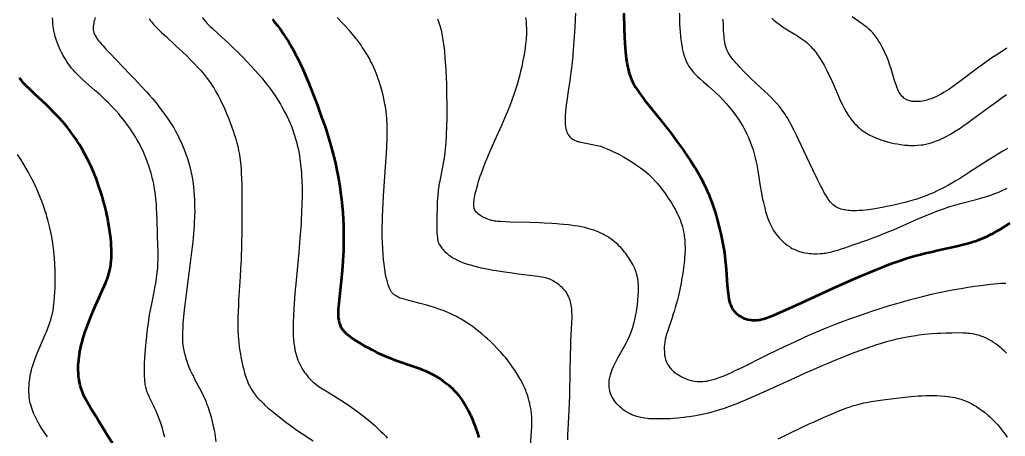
# Model space of a CAD drawing. Header units: metres. Extents: x 545098 to 555652, y 1854398 to 1862642.
# Drawn here: x 547342 to 547881, y 1859234 to 1859462 of the extents above; entities that cross this region are included whole.
import ezdxf

# ---------------------------------------------------------------- set-up
doc = ezdxf.new("R2010")
doc.units = ezdxf.units.M
doc.header["$LTSCALE"] = 6.8
doc.layers.add('1', color=7, linetype='Continuous', lineweight=25)
doc.layers.add('2', color=7, linetype='Continuous', lineweight=53)

msp = doc.modelspace()

# ---------------------------------------------------------------- linework, layer by layer
at = {"layer": '1'}
for points in [[(547645.86, 1859466.44), (547645.69, 1859462.17), (547645.36, 1859455.57), (547645.1, 1859451.19), (547644.71, 1859445.94), (547644.45, 1859442.96), (547644.26, 1859441.05), (547643.86, 1859437.42), (547643.23, 1859432.37), (547642.8, 1859429.23), (547641.95, 1859423.41), (547641.2, 1859418.07), (547640.89, 1859415.6), (547640.52, 1859412.15), (547640.36, 1859410.05)], [(547702.64, 1859469.36), (547702.83, 1859462.14), (547702.9, 1859460.3), (547703.06, 1859457.49), (547703.18, 1859456), (547703.46, 1859453.16), (547703.64, 1859451.66), (547703.98, 1859449.38), (547704.39, 1859447.08), (547704.63, 1859445.95), (547704.98, 1859444.47), (547705.49, 1859442.69), (547706, 1859441.18), (547706.58, 1859439.76), (547707, 1859438.88), (547707.29, 1859438.31), (547707.91, 1859437.22), (547708.4, 1859436.45), (547708.74, 1859435.95), (547709.44, 1859434.99), (547710.57, 1859433.63), (547711.36, 1859432.77), (547711.9, 1859432.21), (547713.03, 1859431.12), (547714.01, 1859430.21), (547716.08, 1859428.4), (547719.06, 1859425.83), (547720.65, 1859424.43), (547722.32, 1859422.9), (547723.19, 1859422.08), (547724.77, 1859420.52), (547726.81, 1859418.4), (547728.67, 1859416.35), (547730.53, 1859414.17), (547731.45, 1859413.03), (547732.66, 1859411.48), (547734.13, 1859409.47), (547735.39, 1859407.61), (547736.82, 1859405.34), (547737.5, 1859404.19), (547738.47, 1859402.42), (547739.39, 1859400.63), (547739.83, 1859399.72), (547740.68, 1859397.88), (547741.08, 1859396.94), (547741.65, 1859395.53), (547742.36, 1859393.62), (547742.7, 1859392.66), (547743.17, 1859391.2), (547743.82, 1859388.99), (547744.4, 1859386.74), (547744.75, 1859385.23), (547745.37, 1859382.19), (547745.65, 1859380.65), (547746.17, 1859377.57), (547747.14, 1859371.38), (547747.66, 1859368.31), (547748.42, 1859364.26), (547748.85, 1859362.28), (547749.55, 1859359.37), (547750.06, 1859357.49), (547750.75, 1859355.23), (547751.35, 1859353.5), (547751.67, 1859352.66), (547752.16, 1859351.45), (547752.69, 1859350.28), (547753.23, 1859349.16), (547753.81, 1859348.1), (547754.41, 1859347.09), (547754.82, 1859346.44), (547755.67, 1859345.22), (547756.77, 1859343.81), (547757.68, 1859342.78), (547758.14, 1859342.29), (547759.06, 1859341.36), (547760, 1859340.51), (547760.62, 1859339.99), (547761.86, 1859339.02)], [(547401.15, 1859404.04), (547399.3, 1859406.52), (547397.76, 1859408.46), (547396.58, 1859409.89), (547395.77, 1859410.84), (547394.14, 1859412.69), (547391.62, 1859415.39), (547389.92, 1859417.12), (547388.77, 1859418.26), (547386.47, 1859420.44), (547385.18, 1859421.63), (547382.6, 1859423.93), (547377.61, 1859428.31), (547375.24, 1859430.47), (547373.74, 1859431.92), (547373.01, 1859432.65), (547371.95, 1859433.76), (547370.93, 1859434.88), (547369.96, 1859436.03), (547369.04, 1859437.2), (547367.61, 1859439.18), (547366.56, 1859440.8), (547365.82, 1859442.02), (547365.36, 1859442.84), (547364.49, 1859444.47), (547364.08, 1859445.29), (547363.32, 1859446.91), (547362.64, 1859448.52), (547362.23, 1859449.57), (547361.51, 1859451.64), (547360.99, 1859453.33), (547360.52, 1859455.16), (547360.22, 1859456.6), (547360.03, 1859457.67), (547359.76, 1859459.82), (547359.69, 1859460.54), (547359.61, 1859462), (547359.57, 1859463.48)], [(547382.93, 1859463.75), (547382.47, 1859462.17), (547382.24, 1859461.26), (547382.12, 1859460.69), (547381.94, 1859459.64), (547381.82, 1859458.65), (547381.79, 1859458.17), (547381.79, 1859457.46), (547381.85, 1859456.76), (547381.9, 1859456.4), (547382.07, 1859455.68), (547382.19, 1859455.31), (547382.4, 1859454.75), (547382.67, 1859454.17), (547382.88, 1859453.77), (547383.36, 1859452.95), (547383.63, 1859452.53), (547384.24, 1859451.66), (547384.93, 1859450.76), (547385.43, 1859450.14), (547386.52, 1859448.86), (547387.19, 1859448.11), (547388.76, 1859446.41), (547390.85, 1859444.23), (547401.95, 1859432.75), (547404.4, 1859430.16), (547408.27, 1859425.97), (547410.91, 1859423.03), (547412.23, 1859421.53), (547414.19, 1859419.24), (547416.75, 1859416.14), (547417.99, 1859414.59), (547419.79, 1859412.26), (547421.49, 1859409.94), (547422.3, 1859408.79), (547423.08, 1859407.65), (547424.54, 1859405.4), (547425.89, 1859403.17), (547426.73, 1859401.72), (547428.27, 1859398.85), (547429.3, 1859396.76), (547429.94, 1859395.38), (547431.1, 1859392.7), (547431.62, 1859391.4), (547432.57, 1859388.85), (547433.39, 1859386.41), (547434.17, 1859383.81), (547434.71, 1859381.83), (547435.29, 1859379.45), (547435.63, 1859377.94), (547435.83, 1859376.96), (547436.18, 1859375.05), (547436.4, 1859373.67), (547436.53, 1859372.77), (547436.75, 1859370.99), (547437, 1859368.39), (547437.12, 1859366.68), (547437.28, 1859363.24), (547437.37, 1859359.67), (547437.38, 1859357.77), (547437.32, 1859354.7), (547437.18, 1859351.28), (547437.07, 1859349.41), (547436.75, 1859345.29), (547436.54, 1859343.01), (547436.15, 1859339.29)], [(547412.52, 1859463.13), (547413.27, 1859461.93), (547413.71, 1859461.33), (547414.44, 1859460.41), (547415, 1859459.77), (547416.28, 1859458.41), (547417.83, 1859456.87), (547419.03, 1859455.73), (547421.89, 1859453.07), (547427.31, 1859448.08), (547430.33, 1859445.25), (547433.42, 1859442.29), (547434.95, 1859440.77), (547436.95, 1859438.74), (547439.34, 1859436.21), (547440.69, 1859434.71), (547441.96, 1859433.23), (547443.15, 1859431.78), (547444.26, 1859430.35), (547444.96, 1859429.41), (547446.28, 1859427.55), (547447.2, 1859426.17), (547447.78, 1859425.25), (547448.87, 1859423.42), (547449.39, 1859422.51), (547450.38, 1859420.68), (547451.32, 1859418.83), (547451.93, 1859417.59), (547453.1, 1859415.07), (547454.25, 1859412.49), (547454.81, 1859411.18), (547455.63, 1859409.19), (547456.82, 1859406.18), (547457.94, 1859403.16), (547458.46, 1859401.65), (547459.44, 1859398.67), (547459.88, 1859397.2), (547460.48, 1859395.02), (547460.96, 1859393.13), (547461.18, 1859392.18), (547461.47, 1859390.76), (547461.87, 1859388.58), (547462.3, 1859385.53), (547462.58, 1859382.79), (547462.76, 1859380.41), (547462.91, 1859377.83), (547463, 1859375.98), (547463.13, 1859371.95), (547463.19, 1859369.46), (547463.26, 1859364.06), (547463.29, 1859358.26), (547463.25, 1859350.22), (547463.2, 1859346.18), (547463.09, 1859340.25), (547463.02, 1859337.39), (547462.89, 1859333.3), (547462.79, 1859330.73), (547462.56, 1859325.95), (547462.32, 1859321.61), (547461.47, 1859308.81), (547461.32, 1859306.36), (547461.13, 1859302.1), (547461.07, 1859300), (547461.03, 1859296.91), (547461.06, 1859293.87), (547461.1, 1859292.36), (547461.24, 1859289.37), (547461.54, 1859285.67), (547461.78, 1859283.48), (547461.97, 1859282.03), (547462.41, 1859279.17), (547462.66, 1859277.76), (547463.19, 1859275.04), (547463.79, 1859272.43), (547464.21, 1859270.77), (547464.5, 1859269.71), (547465.09, 1859267.69), (547465.72, 1859265.81), (547466.04, 1859264.93), (547466.55, 1859263.66), (547467.08, 1859262.46), (547467.37, 1859261.87), (547468.28, 1859260.18), (547468.78, 1859259.36)], [(547441.53, 1859463.77), (547442.58, 1859462.39), (547443.5, 1859461.31), (547444.25, 1859460.51), (547445.9, 1859458.86), (547447.13, 1859457.71), (547452.31, 1859452.98), (547455.94, 1859449.57), (547457.9, 1859447.69), (547460.94, 1859444.7), (547464.05, 1859441.56)], [(547518.38, 1859460.69), (547515.49, 1859463.73)], [(547604.8, 1859280.57), (547603.3, 1859282.19), (547601.35, 1859284.19), (547599.53, 1859285.98), (547597.66, 1859287.73), (547596.7, 1859288.59), (547594.76, 1859290.28), (547593.78, 1859291.1), (547592.29, 1859292.3), (547590.29, 1859293.84), (547589.29, 1859294.58), (547587.78, 1859295.64), (547586.27, 1859296.65), (547584.76, 1859297.6), (547583.26, 1859298.49), (547581.76, 1859299.33), (547580.77, 1859299.86), (547578.81, 1859300.84), (547577.35, 1859301.52), (547576.38, 1859301.95), (547574.47, 1859302.75), (547573.53, 1859303.12), (547571.67, 1859303.81), (547569.85, 1859304.45), (547568.67, 1859304.84), (547566.35, 1859305.57), (547564.46, 1859306.12), (547560.9, 1859307.09), (547554.66, 1859308.68), (547552.04, 1859309.38), (547550.66, 1859309.8), (547550.01, 1859310.02), (547549.1, 1859310.37), (547548.24, 1859310.77), (547547.84, 1859310.99), (547547.32, 1859311.31), (547546.71, 1859311.75), (547546.2, 1859312.21), (547545.76, 1859312.66), (547545.55, 1859312.9), (547545.25, 1859313.29), (547544.82, 1859313.93), (547544.41, 1859314.64), (547544.21, 1859315.03), (547543.67, 1859316.31), (547543.33, 1859317.26), (547543.11, 1859317.93), (547542.71, 1859319.36), (547542.26, 1859321.3), (547541.94, 1859322.95), (547541.51, 1859325.57), (547541.1, 1859328.63), (547540.82, 1859331.16), (547540.58, 1859333.73), (547540.34, 1859337.06), (547540.18, 1859340.23), (547540.1, 1859343.64), (547540.08, 1859345.45), (547540.11, 1859349.33), (547540.16, 1859351.41), (547540.27, 1859354.73), (547540.43, 1859358.29), (547540.88, 1859365.98), (547541.95, 1859381.87), (547542.41, 1859389.12), (547542.61, 1859392.95), (547542.78, 1859397.28), (547542.84, 1859400.81), (547542.83, 1859403.02), (547542.76, 1859405.64), (547542.65, 1859407.67), (547542.58, 1859408.66), (547542.45, 1859410.14), (547542.21, 1859412.34), (547541.83, 1859414.97), (547541.61, 1859416.28), (547541.24, 1859418.26), (547540.81, 1859420.25), (547540.58, 1859421.24), (547540.08, 1859423.23), (547539.38, 1859425.71), (547538.44, 1859428.68), (547537.92, 1859430.16), (547537.09, 1859432.38), (547536.03, 1859434.99), (547535.46, 1859436.29), (547534.55, 1859438.24), (547533.57, 1859440.19), (547533.05, 1859441.16), (547531.95, 1859443.11), (547531.37, 1859444.09), (547530.46, 1859445.56), (547529.17, 1859447.54), (547528.48, 1859448.53), (547527.41, 1859450.02), (547526.28, 1859451.53), (547525.69, 1859452.28), (547523.83, 1859454.56), (547522.53, 1859456.1), (547519.79, 1859459.16), (547518.38, 1859460.69)], [(547570.38, 1859462.95), (547570.88, 1859461.6), (547571.34, 1859460.24), (547571.61, 1859459.32), (547572.11, 1859457.46), (547572.49, 1859455.87), (547572.72, 1859454.78), (547573.14, 1859452.57), (547573.33, 1859451.44), (547573.67, 1859449.11), (547573.97, 1859446.69), (547574.15, 1859445.02), (547574.46, 1859441.51), (547574.61, 1859439.44), (547574.88, 1859435.13), (547575.1, 1859430.69), (547575.22, 1859427.7), (547575.38, 1859421.84), (547575.46, 1859415.59), (547575.44, 1859411.59), (547575.41, 1859408.95), (547575.26, 1859403.7), (547575.12, 1859400.18), (547575.03, 1859398.42), (547574.86, 1859395.8), (547574.67, 1859393.23), (547574.56, 1859391.97), (547574.31, 1859389.51), (547574.17, 1859388.32), (547573.94, 1859386.59), (547573.5, 1859383.87), (547573.12, 1859381.81), (547571.94, 1859376.11), (547571.41, 1859373.39), (547571.18, 1859372.03), (547571.04, 1859371.12), (547570.79, 1859369.28), (547570.68, 1859368.34), (547570.49, 1859366.41), (547570.33, 1859364.39), (547570.24, 1859362.99), (547570.1, 1859360), (547569.96, 1859355.12), (547569.94, 1859352.62), (547569.96, 1859349.02), (547570.03, 1859346.81), (547570.08, 1859345.8), (547570.18, 1859344.41), (547570.35, 1859342.83), (547570.45, 1859342.15), (547570.64, 1859341.24), (547570.9, 1859340.36), (547571.14, 1859339.74), (547571.28, 1859339.44), (547571.58, 1859338.89), (547571.92, 1859338.35), (547572.75, 1859337.28), (547573.41, 1859336.51), (547573.78, 1859336.11), (547574.39, 1859335.49), (547575.42, 1859334.54), (547576.62, 1859333.57), (547577.29, 1859333.09)], [(547664.47, 1859342.97), (547663.4, 1859343.66), (547662.85, 1859343.99), (547661.72, 1859344.63), (547661.14, 1859344.94), (547660.25, 1859345.38), (547659.03, 1859345.95), (547658.4, 1859346.22), (547657.43, 1859346.6), (547655.93, 1859347.15), (547654.55, 1859347.61), (547652.73, 1859348.13), (547651.03, 1859348.56), (547649.25, 1859348.95), (547647.38, 1859349.3), (547645.45, 1859349.61), (547643.45, 1859349.89), (547642.09, 1859350.06), (547639.32, 1859350.35), (547637.21, 1859350.54), (547635.8, 1859350.65), (547632.96, 1859350.84), (547628.77, 1859351.06), (547626.04, 1859351.17), (547620.91, 1859351.34), (547610.16, 1859351.6), (547607.78, 1859351.68), (547604.74, 1859351.85), (547603.44, 1859351.96), (547602.29, 1859352.09), (547601.59, 1859352.19), (547600.35, 1859352.42), (547599.79, 1859352.55), (547598.78, 1859352.84), (547597.89, 1859353.15), (547597.34, 1859353.38), (547596.29, 1859353.87), (547595.26, 1859354.4), (547594.76, 1859354.68), (547594.02, 1859355.13), (547593.31, 1859355.61), (547592.97, 1859355.86), (547592.32, 1859356.39), (547592.02, 1859356.67), (547591.6, 1859357.12), (547591.15, 1859357.68), (547590.95, 1859357.99), (547590.68, 1859358.49), (547590.47, 1859359.07), (547590.38, 1859359.39), (547590.26, 1859360.1), (547590.22, 1859360.49), (547590.19, 1859361.14), (547590.21, 1859362.13), (547590.36, 1859363.57), (547590.6, 1859365.09), (547591.04, 1859367.19), (547591.32, 1859368.36), (547591.82, 1859370.24), (547592.4, 1859372.27), (547592.72, 1859373.33), (547593.81, 1859376.71), (547594.43, 1859378.49), (547595.31, 1859380.94), (547596.53, 1859384.13), (547597.73, 1859387.08), (547599.01, 1859390.1), (547599.91, 1859392.14), (547601.77, 1859396.28), (547605.61, 1859404.75), (547607.49, 1859409.04), (547609.29, 1859413.33), (547610.13, 1859415.48), (547611.33, 1859418.68), (547612.56, 1859422.22), (547613.46, 1859425.01), (547614.09, 1859427.09), (547614.49, 1859428.46), (547615.24, 1859431.16), (547615.59, 1859432.49), (547616.24, 1859435.11), (547616.83, 1859437.67), (547617.19, 1859439.33), (547617.81, 1859442.55), (547618.33, 1859445.62), (547618.55, 1859447.1), (547618.82, 1859449.27), (547619.02, 1859451.39), (547619.1, 1859452.43), (547619.21, 1859454.48), (547619.24, 1859455.49), (547619.25, 1859457), (547619.16, 1859459.99), (547619.05, 1859461.48), (547618.82, 1859463.74)], [(547765.55, 1859402.12), (547763.92, 1859405.24), (547763.09, 1859406.73), (547761.97, 1859408.65), (547761.41, 1859409.57), (547760.54, 1859410.93), (547759.19, 1859412.87), (547757.78, 1859414.7), (547756.15, 1859416.64), (547754.8, 1859418.12), (547753.06, 1859419.91), (547751.63, 1859421.31), (547749.43, 1859423.38), (547744.9, 1859427.56), (547741.82, 1859430.49), (547740.3, 1859431.98), (547738.08, 1859434.21), (547735.99, 1859436.42), (547735, 1859437.5), (547733.75, 1859438.91), (547733.17, 1859439.6), (547732.34, 1859440.6), (547731.22, 1859442.04), (547730.11, 1859443.65), (547729.64, 1859444.45), (547729.02, 1859445.66), (547728.67, 1859446.5), (547728.28, 1859447.62), (547727.99, 1859448.71), (547727.71, 1859450.04), (547727.53, 1859451.22), (547727.44, 1859451.93), (547727.28, 1859453.46), (547727.07, 1859456.41), (547726.95, 1859459.18), (547726.85, 1859462.76)], [(547753.41, 1859463.34), (547754.53, 1859462.32), (547756.18, 1859460.96), (547758.27, 1859459.42), (547759.72, 1859458.44), (547761.21, 1859457.47), (547762.22, 1859456.84), (547767.47, 1859453.67), (547769.08, 1859452.63), (547770.7, 1859451.49), (547771.5, 1859450.88), (547772.57, 1859450), (547773.9, 1859448.79), (547775.08, 1859447.59), (547775.47, 1859447.17), (547776.24, 1859446.27), (547777.01, 1859445.33), (547777.52, 1859444.67), (547778.52, 1859443.3), (547779.75, 1859441.47), (547780.71, 1859439.93), (547782.11, 1859437.5), (547783.03, 1859435.81), (547783.62, 1859434.66), (547784.78, 1859432.3), (547785.73, 1859430.26), (547787.55, 1859426.09), (547789.93, 1859420.56), (547791.14, 1859417.89), (547791.95, 1859416.17), (547793, 1859414.1), (547794.17, 1859412.01), (547794.77, 1859411.02), (547795.7, 1859409.58), (547796.67, 1859408.22), (547797.18, 1859407.56), (547798.22, 1859406.3), (547798.75, 1859405.69), (547799.59, 1859404.82), (547800.75, 1859403.7), (547801.35, 1859403.17), (547802.29, 1859402.4), (547803.26, 1859401.66), (547803.77, 1859401.3), (547805.33, 1859400.29), (547806.43, 1859399.66), (547807.18, 1859399.25), (547808.72, 1859398.48), (547810.73, 1859397.61), (547812.4, 1859396.96), (547813.25, 1859396.66), (547814.98, 1859396.1), (547816.76, 1859395.6), (547818.77, 1859395.09), (547820.4, 1859394.73), (547822.06, 1859394.41)], [(547880.88, 1859446.05), (547878.29, 1859444.41), (547875.74, 1859442.73), (547874.05, 1859441.59), (547870.72, 1859439.25), (547867.95, 1859437.24), (547866.12, 1859435.88), (547857.89, 1859429.67), (547855.65, 1859428.01), (547852.42, 1859425.69), (547850.36, 1859424.28), (547847.89, 1859422.71), (547845.78, 1859421.5), (547844.43, 1859420.8), (547842.99, 1859420.12), (547841.88, 1859419.64), (547840.67, 1859419.17), (547839.88, 1859418.89), (547838.37, 1859418.43), (547837.64, 1859418.24), (547836.24, 1859417.94), (547834.9, 1859417.74), (547834.05, 1859417.65), (547833.5, 1859417.62), (547832.43, 1859417.6), (547831.41, 1859417.63), (547830.92, 1859417.67), (547830.2, 1859417.76), (547829.52, 1859417.89), (547828.53, 1859418.15), (547827.75, 1859418.44), (547826.87, 1859418.87), (547826.45, 1859419.12), (547825.85, 1859419.55), (547825.34, 1859419.98), (547824.73, 1859420.59), (547824.22, 1859421.2), (547823.73, 1859421.88), (547823.27, 1859422.62), (547822.84, 1859423.43), (547822.43, 1859424.3), (547822.17, 1859424.9), (547821.68, 1859426.18), (547821.32, 1859427.17), (547820.66, 1859429.25), (547818.79, 1859435.62), (547817.97, 1859438.09), (547817.29, 1859439.96), (547816.21, 1859442.62), (547815.45, 1859444.31), (547814.93, 1859445.4), (547813.86, 1859447.54), (547812.73, 1859449.62), (547812.13, 1859450.64), (547811.17, 1859452.15), (547810.12, 1859453.61), (547809.56, 1859454.32), (547808.76, 1859455.26), (547808.34, 1859455.72), (547807.68, 1859456.4), (547806.62, 1859457.39), (547805.47, 1859458.36), (547804.66, 1859458.99), (547802.94, 1859460.24), (547797.39, 1859464)], [(547882.19, 1859446.86), (547880.88, 1859446.05)], [(547464.05, 1859441.56), (547465.6, 1859439.95), (547468.65, 1859436.71), (547470.14, 1859435.09), (547472.28, 1859432.68), (547474.08, 1859430.58), (547476.19, 1859428), (547477.97, 1859425.71), (547479.1, 1859424.19), (547479.82, 1859423.19), (547481.22, 1859421.18), (547481.89, 1859420.18), (547483.17, 1859418.17), (547484.39, 1859416.16), (547485.17, 1859414.81), (547486.65, 1859412.08), (547487.58, 1859410.23), (547488.69, 1859407.88), (547489.63, 1859405.74), (547490.51, 1859403.55), (547490.93, 1859402.44), (547491.72, 1859400.19), (547492.09, 1859399.05), (547492.62, 1859397.32), (547493.27, 1859394.96), (547493.57, 1859393.76), (547493.99, 1859391.94), (547494.37, 1859390.09), (547494.54, 1859389.15), (547495, 1859386.28), (547495.42, 1859383.03), (547495.68, 1859380.37), (547495.83, 1859378.35), (547495.92, 1859377), (547496.06, 1859374.27), (547496.17, 1859370.15), (547496.19, 1859367.38), (547496.18, 1859365.53), (547496.12, 1859361.84), (547495.94, 1859356.69), (547495.73, 1859352.61), (547495.61, 1859350.58), (547495.33, 1859346.59), (547495.03, 1859342.66), (547494.38, 1859335.08), (547492.93, 1859319.6), (547492.31, 1859312.71), (547491.86, 1859307.04), (547491.68, 1859304.33), (547491.47, 1859300.37), (547491.34, 1859296.5), (547491.32, 1859294.58), (547491.35, 1859291.16), (547491.41, 1859289.47), (547491.57, 1859286.93), (547491.74, 1859285.26), (547491.84, 1859284.43), (547492.02, 1859283.2), (547492.32, 1859281.56), (547492.79, 1859279.55), (547493.31, 1859277.78), (547493.93, 1859276.05), (547494.4, 1859274.91), (547494.74, 1859274.17), (547495.47, 1859272.71), (547495.86, 1859272), (547496.7, 1859270.6), (547497.61, 1859269.26), (547498.03, 1859268.67), (547498.91, 1859267.54), (547499.6, 1859266.73), (547500.69, 1859265.55), (547501.26, 1859264.98), (547502.13, 1859264.17), (547502.58, 1859263.77), (547503.5, 1859263.01), (547505.1, 1859261.8), (547506.45, 1859260.87), (547508.59, 1859259.49), (547513.37, 1859256.59), (547516.04, 1859254.95), (547517.44, 1859254.07), (547520.06, 1859252.36), (547521.42, 1859251.44), (547523.5, 1859250), (547526.69, 1859247.68), (547529.92, 1859245.22), (547531.52, 1859243.93), (547534.69, 1859241.28), (547536.23, 1859239.91), (547537.74, 1859238.53), (547539.21, 1859237.13), (547540.63, 1859235.71), (547542, 1859234.28), (547542.89, 1859233.31)], [(547822.06, 1859394.41), (547824.15, 1859394.07), (547826.06, 1859393.84), (547827.98, 1859393.68), (547828.95, 1859393.63), (547830.24, 1859393.6), (547831.87, 1859393.62), (547833.34, 1859393.69), (547835.31, 1859393.88), (547836.29, 1859394.02), (547837.78, 1859394.29), (547839.26, 1859394.62), (547840.75, 1859395.03), (547842.23, 1859395.51), (547843.72, 1859396.06), (547845.39, 1859396.76), (547846.72, 1859397.38), (547848.23, 1859398.13), (547849.25, 1859398.67), (547851.3, 1859399.82), (547852.33, 1859400.43), (547854.42, 1859401.73), (547856.55, 1859403.12), (547857.99, 1859404.1), (547860.92, 1859406.16), (547863.46, 1859407.99), (547873.48, 1859415.4), (547875.9, 1859417.17), (547879.54, 1859419.79), (547881.97, 1859421.49)], [(547640.36, 1859410.05), (547640.31, 1859409.06), (547640.28, 1859407.65), (547640.29, 1859406.34), (547640.37, 1859405.01), (547640.49, 1859404.02), (547640.68, 1859402.87), (547641, 1859401.64), (547641.27, 1859400.89), (547641.58, 1859400.21), (547641.8, 1859399.78), (547642.32, 1859398.99), (547642.8, 1859398.4), (547643.41, 1859397.81), (547643.94, 1859397.38), (547644.37, 1859397.09), (547645.31, 1859396.56), (547646.35, 1859396.11), (547647.1, 1859395.85), (547647.63, 1859395.69), (547648.76, 1859395.39), (547649.78, 1859395.17), (547655.23, 1859394.18), (547656.94, 1859393.82), (547658.69, 1859393.38), (547659.58, 1859393.12), (547660.92, 1859392.69), (547661.83, 1859392.36), (547663.65, 1859391.64), (547664.58, 1859391.24), (547666.45, 1859390.37), (547668.36, 1859389.42), (547669.65, 1859388.74), (547672.3, 1859387.28), (547675.01, 1859385.69), (547676.38, 1859384.85), (547678.44, 1859383.53), (547680.49, 1859382.13), (547681.49, 1859381.4), (547683.48, 1859379.89), (547684.44, 1859379.09), (547685.86, 1859377.87), (547687.22, 1859376.59), (547688.11, 1859375.71), (547689.81, 1859373.89), (547690.64, 1859372.95), (547692.25, 1859371.01), (547693.8, 1859368.99), (547694.81, 1859367.61), (547695.47, 1859366.67), (547696.78, 1859364.74), (547698.07, 1859362.77), (547698.7, 1859361.76), (547699.62, 1859360.22), (547700.51, 1859358.65), (547700.94, 1859357.85), (547701.76, 1859356.22), (547702.15, 1859355.4), (547702.71, 1859354.15), (547703.39, 1859352.44), (547703.71, 1859351.58), (547704.15, 1859350.26), (547704.54, 1859348.93), (547704.88, 1859347.57), (547705.17, 1859346.19), (547705.41, 1859344.79), (547705.54, 1859343.84), (547705.75, 1859341.91), (547705.85, 1859340.44), (547705.89, 1859339.44), (547705.93, 1859337.42), (547705.92, 1859336.39), (547705.85, 1859334.3), (547705.72, 1859332.16), (547705.6, 1859330.71), (547705.28, 1859327.74), (547704.94, 1859325.17), (547704.68, 1859323.43), (547704.09, 1859319.93), (547703.77, 1859318.18), (547703.05, 1859314.69), (547702.28, 1859311.28), (547701.74, 1859309.07), (547700.6, 1859304.88), (547699.94, 1859302.69), (547699.5, 1859301.29), (547698.62, 1859298.64), (547697, 1859293.86), (547696.29, 1859291.69), (547695.69, 1859289.63), (547695.43, 1859288.64), (547695.11, 1859287.2), (547694.94, 1859286.27), (547694.84, 1859285.66), (547694.69, 1859284.46), (547694.58, 1859283.03), (547694.55, 1859281.93), (547694.6, 1859280.35), (547694.69, 1859279.34), (547694.78, 1859278.7), (547695.01, 1859277.46)], [(547421.04, 1859233.77), (547420.73, 1859234.96), (547419.89, 1859237.95), (547419.15, 1859240.31), (547418.77, 1859241.47), (547417.97, 1859243.73), (547417.42, 1859245.2), (547416.68, 1859247.08), (547416.3, 1859247.98), (547415.45, 1859249.91), (547415.02, 1859250.82), (547413.09, 1859254.69), (547412.58, 1859255.75), (547411.87, 1859257.34), (547411.45, 1859258.43), (547411.26, 1859258.98), (547410.99, 1859259.84), (547410.63, 1859261.19), (547410.35, 1859262.62), (547410.2, 1859263.62), (547410.12, 1859264.32), (547409.99, 1859265.76), (547409.92, 1859266.89), (547409.89, 1859267.67), (547409.86, 1859269.29), (547409.88, 1859271.86), (547409.93, 1859273.68), (547410.12, 1859277.56), (547410.41, 1859281.77), (547410.59, 1859283.98), (547410.91, 1859287.4), (547411.51, 1859292.69), (547412, 1859296.27), (547412.27, 1859298.07), (547412.71, 1859300.76), (547413.2, 1859303.44), (547414.24, 1859308.73), (547415.18, 1859313.35), (547415.62, 1859315.63), (547416.21, 1859319), (547416.55, 1859321.22), (547416.7, 1859322.32), (547416.89, 1859323.96), (547417.11, 1859326.38), (547417.26, 1859329.03), (547417.32, 1859331.11), (547417.34, 1859332.65), (547417.31, 1859335.68), (547417.23, 1859338.62), (547417.02, 1859344.24), (547416.79, 1859353.32), (547416.71, 1859355.84), (547416.53, 1859359.65), (547416.4, 1859361.59), (547416.19, 1859363.94), (547415.85, 1859366.94), (547415.44, 1859369.71), (547414.93, 1859372.55), (547414.63, 1859373.99), (547414.18, 1859375.94), (547413.93, 1859376.93), (547413.53, 1859378.42), (547412.85, 1859380.68), (547412.26, 1859382.5), (547411.94, 1859383.42), (547411.43, 1859384.8), (547410.62, 1859386.89), (547409.73, 1859388.98), (547409.26, 1859390.04), (547407.74, 1859393.2), (547406.92, 1859394.77), (547405.76, 1859396.87), (547405.15, 1859397.91), (547404.21, 1859399.46), (547403.23, 1859401), (547402.21, 1859402.53), (547401.15, 1859404.04)], [(547882.62, 1859391.97), (547879.97, 1859390.41), (547877.32, 1859388.81), (547875.55, 1859387.72), (547872.04, 1859385.51), (547861.7, 1859378.88), (547856.73, 1859375.74), (547853.86, 1859373.99), (547852.44, 1859373.15), (547850.3, 1859371.92), (547847.05, 1859370.16), (547844.82, 1859369.05), (547843.68, 1859368.5), (547841.93, 1859367.71), (547839.52, 1859366.69), (547838.28, 1859366.19), (547836.35, 1859365.47), (547834.35, 1859364.76), (547832.26, 1859364.08), (547830.09, 1859363.42), (547826.34, 1859362.38), (547823.26, 1859361.6), (547820.94, 1859361.05), (547819.39, 1859360.71), (547816.32, 1859360.07), (547814.8, 1859359.77), (547811.84, 1859359.24), (547809.93, 1859358.93), (547806.34, 1859358.41), (547803.01, 1859358.05), (547801.38, 1859357.93), (547799.88, 1859357.86), (547798.94, 1859357.84), (547797.22, 1859357.85), (547796.05, 1859357.91), (547795.33, 1859357.97), (547793.99, 1859358.14), (547793.38, 1859358.24), (547792.25, 1859358.49), (547791.24, 1859358.78), (547790.62, 1859359), (547789.5, 1859359.48), (547788.81, 1859359.83), (547788.48, 1859360.01), (547788, 1859360.31), (547787.3, 1859360.81), (547786.63, 1859361.4), (547786.29, 1859361.73), (547785.62, 1859362.48), (547784.75, 1859363.62), (547783.92, 1859364.86), (547783.33, 1859365.82), (547782.04, 1859368.08), (547780.96, 1859370.11), (547780.19, 1859371.6), (547778.55, 1859374.86), (547775.92, 1859380.28), (547774.1, 1859384.09), (547768.26, 1859396.54), (547767.17, 1859398.83), (547765.55, 1859402.12)], [(547350.77, 1859243.58), (547349.87, 1859245.38), (547349.15, 1859246.96), (547348.54, 1859248.5), (547347.97, 1859250.16), (547347.6, 1859251.46), (547347.36, 1859252.42), (547346.99, 1859254.31), (547346.75, 1859256.17), (547346.66, 1859257.41), (547346.62, 1859258.23), (547346.59, 1859259.88), (547346.68, 1859262.39), (547346.79, 1859263.66), (547347.01, 1859265.58), (547347.33, 1859267.54), (547347.52, 1859268.53), (547347.98, 1859270.53), (547348.25, 1859271.54), (547348.7, 1859273.08), (547349.2, 1859274.65), (547349.57, 1859275.7), (547350.35, 1859277.82), (547351.64, 1859281.02), (547352.54, 1859283.15), (547355.57, 1859290.08), (547356.14, 1859291.43), (547356.97, 1859293.46), (547357.73, 1859295.52), (547358.09, 1859296.56), (547358.53, 1859297.97), (547359.04, 1859299.78), (547359.44, 1859301.46), (547359.79, 1859303.2), (547360.11, 1859305.2), (547360.32, 1859306.85), (547360.46, 1859308.11), (547360.67, 1859310.73), (547360.82, 1859313.44), (547360.89, 1859315.31), (547360.95, 1859319.18), (547360.94, 1859323.23), (547360.89, 1859325.32), (547360.77, 1859328.53), (547360.56, 1859331.82), (547360.42, 1859333.5), (547360.2, 1859335.76), (547359.85, 1859338.64), (547359.46, 1859341.26), (547358.91, 1859344.42), (547358.59, 1859346.02), (547358.07, 1859348.42), (547357.17, 1859352.06), (547356.5, 1859354.49), (547356.14, 1859355.71), (547355.57, 1859357.54), (547354.77, 1859359.97), (547353.68, 1859363), (547352.62, 1859365.72), (547351.49, 1859368.4), (547350.15, 1859371.36), (547349.02, 1859373.7), (547347.55, 1859376.59), (547346.32, 1859378.86), (547344.42, 1859382.21), (547343.11, 1859384.39), (547342.22, 1859385.83), (547340.41, 1859388.64)], [(547761.86, 1859339.02), (547763.08, 1859338.15), (547763.69, 1859337.76), (547764.6, 1859337.22), (547765.52, 1859336.73), (547765.98, 1859336.51), (547767.15, 1859336), (547768.12, 1859335.65), (547769.24, 1859335.31), (547770.01, 1859335.11), (547770.54, 1859334.99), (547771.63, 1859334.78), (547773.15, 1859334.56), (547773.94, 1859334.47), (547775.15, 1859334.37), (547776.4, 1859334.31), (547777.03, 1859334.3), (547778.31, 1859334.3), (547779.93, 1859334.37), (547781.24, 1859334.47), (547781.9, 1859334.54), (547782.88, 1859334.67), (547784.35, 1859334.91), (547785.8, 1859335.21), (547786.76, 1859335.44), (547788.69, 1859335.96), (547789.64, 1859336.25), (547791.57, 1859336.88), (547793.51, 1859337.56), (547797.51, 1859339), (547806.53, 1859342.14), (547808.7, 1859342.92), (547811.92, 1859344.12), (547813.52, 1859344.74), (547816.72, 1859346.05), (547820.03, 1859347.46), (547827.39, 1859350.7), (547833.1, 1859353.19), (547836.12, 1859354.48), (547839.19, 1859355.76), (547840.73, 1859356.38), (547843.77, 1859357.57), (547845.27, 1859358.13), (547847.46, 1859358.92), (547849.58, 1859359.63), (547850.96, 1859360.07), (547853.65, 1859360.88), (547857.58, 1859361.96), (547865.43, 1859364.02), (547867.85, 1859364.69), (547870.95, 1859365.61), (547873.78, 1859366.55), (547875.69, 1859367.25), (547876.64, 1859367.62), (547878.07, 1859368.21), (547879.97, 1859369.06), (547880.92, 1859369.51), (547882.34, 1859370.23)], [(547710.51, 1859245.23), (547708.16, 1859244.87), (547706.42, 1859244.64), (547705.27, 1859244.51), (547701.87, 1859244.18), (547699.66, 1859244.01), (547697.52, 1859243.89), (547696.12, 1859243.83), (547693.43, 1859243.75), (547690.88, 1859243.73), (547689.65, 1859243.74), (547687.87, 1859243.8), (547686.16, 1859243.9), (547685.33, 1859243.98), (547683.71, 1859244.17), (547682.92, 1859244.29), (547681.76, 1859244.51), (547680.26, 1859244.87), (547679.52, 1859245.07), (547678.44, 1859245.43), (547677.37, 1859245.83), (547676.85, 1859246.05), (547675.81, 1859246.54), (547675.13, 1859246.89), (547673.81, 1859247.66), (547673.16, 1859248.08), (547671.92, 1859248.97), (547671.13, 1859249.61), (547670.12, 1859250.49), (547669.64, 1859250.96), (547668.62, 1859252.03), (547667.69, 1859253.15), (547667.26, 1859253.73), (547666.67, 1859254.61), (547666.15, 1859255.5), (547665.91, 1859255.95), (547665.69, 1859256.41), (547665.29, 1859257.33), (547664.97, 1859258.26), (547664.79, 1859258.88), (547664.69, 1859259.3), (547664.52, 1859260.15), (547664.39, 1859261.11), (547664.33, 1859261.75), (547664.31, 1859262.19), (547664.31, 1859263.06), (547664.37, 1859264.16), (547664.47, 1859265.06), (547664.7, 1859266.41), (547665.08, 1859267.94), (547665.46, 1859269.18), (547666.05, 1859270.77), (547666.82, 1859272.56), (547667.51, 1859274), (547668.05, 1859275.08), (547669.2, 1859277.24), (547672.72, 1859283.55), (547673.66, 1859285.32), (547674.74, 1859287.51), (547675.62, 1859289.46), (547676.42, 1859291.44), (547676.79, 1859292.45), (547677.47, 1859294.51), (547677.78, 1859295.58), (547678.22, 1859297.24), (547678.62, 1859298.97), (547678.87, 1859300.15), (547679.3, 1859302.58), (547679.5, 1859303.8), (547679.83, 1859306.27), (547680.1, 1859308.71), (547680.31, 1859311.33), (547680.42, 1859313.33), (547680.47, 1859315.21), (547680.47, 1859316.12), (547680.43, 1859317.44), (547680.34, 1859318.73), (547680.27, 1859319.36), (547680.09, 1859320.62), (547679.97, 1859321.25), (547679.76, 1859322.19), (547679.41, 1859323.45), (547679.21, 1859324.09), (547678.85, 1859325.07), (547678.23, 1859326.57), (547677.32, 1859328.42), (547676.8, 1859329.37), (547675.95, 1859330.81), (547675, 1859332.27), (547674.5, 1859333), (547673.43, 1859334.45), (547672.86, 1859335.17), (547671.97, 1859336.24), (547670.73, 1859337.62), (547670.07, 1859338.3), (547669.07, 1859339.29), (547668.02, 1859340.24), (547667.48, 1859340.7), (547666.18, 1859341.75), (547665.5, 1859342.25), (547664.47, 1859342.97)], [(547436.15, 1859339.29), (547435.85, 1859336.6), (547435.13, 1859330.81), (547432.7, 1859312.16), (547431.98, 1859306.28), (547431.66, 1859303.53), (547431.26, 1859299.73), (547430.96, 1859296.38), (547430.82, 1859294.38), (547430.67, 1859290.88), (547430.67, 1859288.4), (547430.73, 1859286.65), (547430.79, 1859285.84), (547430.93, 1859284.34), (547431.12, 1859282.96), (547431.27, 1859282.09), (547431.62, 1859280.42), (547432.08, 1859278.59), (547432.33, 1859277.67), (547432.75, 1859276.31), (547433.05, 1859275.41), (547433.7, 1859273.58), (547434.44, 1859271.74), (547434.98, 1859270.49), (547436.19, 1859267.93), (547436.68, 1859266.94), (547437.73, 1859264.91), (547439.95, 1859260.7), (547441.07, 1859258.52), (547442.16, 1859256.29), (547442.68, 1859255.17), (547443.43, 1859253.46), (547444.12, 1859251.74), (547444.56, 1859250.58), (547445.36, 1859248.25), (547445.73, 1859247.08), (547446.4, 1859244.74), (547447, 1859242.41), (547447.57, 1859239.83), (547447.97, 1859237.79), (547448.36, 1859235.52), (547449.05, 1859231.19)], [(547577.29, 1859333.09), (547578.26, 1859332.44), (547578.77, 1859332.12), (547579.59, 1859331.65), (547580.92, 1859330.95), (547582.38, 1859330.27), (547584.15, 1859329.55), (547585.67, 1859329), (547586.88, 1859328.59), (547587.71, 1859328.33), (547589.45, 1859327.82), (547592.22, 1859327.08), (547594.18, 1859326.62), (547595.54, 1859326.32), (547598.36, 1859325.75), (547600.85, 1859325.3), (547602.55, 1859325.01), (547606.01, 1859324.46), (547611.18, 1859323.73), (547614.51, 1859323.29), (547623.86, 1859322.17), (547625.34, 1859321.97), (547627.35, 1859321.65), (547628.59, 1859321.41), (547630.03, 1859321.05), (547631.13, 1859320.7), (547631.66, 1859320.5), (547632.45, 1859320.17), (547633.61, 1859319.6), (547634.53, 1859319.07), (547634.98, 1859318.77), (547635.66, 1859318.31), (547636.66, 1859317.54), (547637.63, 1859316.7), (547638.1, 1859316.25), (547639, 1859315.31), (547639.43, 1859314.82), (547640.05, 1859314.05), (547640.81, 1859312.97), (547641.16, 1859312.41), (547641.65, 1859311.56), (547642.09, 1859310.67), (547642.29, 1859310.22), (547642.47, 1859309.77), (547642.8, 1859308.84), (547643.07, 1859307.89), (547643.23, 1859307.25), (547643.48, 1859305.94), (547643.63, 1859304.94), (547643.7, 1859304.26), (547643.81, 1859302.89), (547643.84, 1859302.2), (547643.87, 1859300.79), (547643.86, 1859299.37), (547643.78, 1859296.48), (547643.26, 1859286.32), (547643.13, 1859283.43), (547642.96, 1859278.52), (547642.78, 1859269.8), (547642.58, 1859257.41), (547642.44, 1859251.74), (547642.36, 1859249.18), (547642.18, 1859244.66), (547641.64, 1859234.62), (547641.55, 1859232.33)], [(547695.01, 1859277.46), (547695.32, 1859276.28), (547695.5, 1859275.72), (547695.81, 1859274.9), (547696.18, 1859274.12), (547696.38, 1859273.74), (547696.82, 1859272.99), (547697.46, 1859272.09), (547698.35, 1859271.05), (547698.85, 1859270.55), (547699.68, 1859269.8), (547700.39, 1859269.22), (547701.35, 1859268.51), (547702.29, 1859267.9), (547703.27, 1859267.31), (547703.78, 1859267.02), (547704.84, 1859266.49), (547706.21, 1859265.88), (547707.34, 1859265.44), (547708.79, 1859264.98), (547710.12, 1859264.65), (547711.19, 1859264.44), (547712.54, 1859264.27), (547713.79, 1859264.2), (547715.08, 1859264.22), (547715.75, 1859264.26), (547717.13, 1859264.41), (547717.85, 1859264.52), (547718.96, 1859264.73), (547720.52, 1859265.1), (547721.34, 1859265.33), (547722.61, 1859265.72), (547724.64, 1859266.42), (547726.82, 1859267.27), (547729.43, 1859268.38), (547731.66, 1859269.39), (547733.42, 1859270.21), (547737.16, 1859272), (547750.22, 1859278.46), (547756.93, 1859281.74), (547760.48, 1859283.44), (547766.01, 1859286.04), (547771.75, 1859288.66), (547774.7, 1859289.96), (547780.71, 1859292.55), (547783.77, 1859293.82), (547788.41, 1859295.69), (547793.1, 1859297.49), (547796.25, 1859298.66), (547802.54, 1859300.89), (547805.67, 1859301.96), (547807.75, 1859302.65), (547813.9, 1859304.64), (547817.92, 1859305.87), (547821.85, 1859307.04), (547824.42, 1859307.78), (547829.38, 1859309.16), (547835.94, 1859310.87), (547840.89, 1859312.05), (547843.27, 1859312.59), (547847.88, 1859313.58), (547852.32, 1859314.45), (547857.11, 1859315.3), (547860.87, 1859315.9), (547864.58, 1859316.46), (547869.15, 1859317.07), (547873.2, 1859317.53), (547877.17, 1859317.91), (547879.13, 1859318.06), (547881.69, 1859318.23)], [(547882.07, 1859279.78), (547880.85, 1859280.95), (547879.66, 1859282.04), (547878.87, 1859282.72), (547877.32, 1859283.98), (547876.17, 1859284.85), (547874.91, 1859285.72), (547873.91, 1859286.36), (547873.16, 1859286.81), (547871.67, 1859287.62), (547871.17, 1859287.87), (547870.18, 1859288.33), (547869.19, 1859288.74), (547868.52, 1859288.99), (547867.2, 1859289.43), (547866.63, 1859289.6), (547865.5, 1859289.9), (547864.35, 1859290.15), (547863.58, 1859290.3), (547861.99, 1859290.53), (547860.76, 1859290.66), (547859.92, 1859290.73), (547858.18, 1859290.83), (547855.4, 1859290.88), (547852.01, 1859290.83), (547849.04, 1859290.74), (547845.79, 1859290.6), (547844.07, 1859290.51), (547841.36, 1859290.33), (547837.01, 1859289.94), (547833.93, 1859289.57), (547832.33, 1859289.35), (547829.86, 1859288.97), (547827.6, 1859288.58), (547824.68, 1859288.01), (547821.96, 1859287.41), (547819.17, 1859286.73), (547817.74, 1859286.36), (547816.29, 1859285.96), (547813.34, 1859285.09), (547810.32, 1859284.15), (547808.28, 1859283.48), (547804.13, 1859282.05), (547798.88, 1859280.12), (547794.65, 1859278.48), (547792.54, 1859277.64), (547788.33, 1859275.93), (547784.16, 1859274.18), (547781.42, 1859273.01), (547776.06, 1859270.68), (547771.7, 1859268.75), (547763.43, 1859265.03), (547748.56, 1859258.26), (547744.07, 1859256.25), (547738.17, 1859253.72), (547736.36, 1859252.97), (547733.71, 1859251.9), (547731.12, 1859250.91), (547727.34, 1859249.54), (547726.11, 1859249.12), (547724.27, 1859248.53), (547721.84, 1859247.79), (547720.64, 1859247.45), (547718.84, 1859246.97), (547716.16, 1859246.32), (547713.48, 1859245.76), (547711.7, 1859245.43), (547710.51, 1859245.23)], [(547621.12, 1859225.91), (547621.93, 1859237.02), (547622.04, 1859239.02), (547622.11, 1859240.99), (547622.12, 1859241.98), (547622.07, 1859243.99), (547622.01, 1859245), (547621.88, 1859246.56), (547621.64, 1859248.47), (547621.48, 1859249.46), (547621.2, 1859250.96), (547620.86, 1859252.49), (547620.66, 1859253.27), (547620.22, 1859254.86), (547619.98, 1859255.66), (547619.58, 1859256.87), (547618.98, 1859258.52), (547618.66, 1859259.35), (547618.13, 1859260.61), (547617.26, 1859262.53), (547616.5, 1859264.06), (547616.1, 1859264.83), (547615.46, 1859265.99), (547614.44, 1859267.75), (547613.34, 1859269.52), (547612.76, 1859270.41), (547611.53, 1859272.2), (547610.89, 1859273.1), (547609.88, 1859274.45), (547608.47, 1859276.26), (547607.74, 1859277.16), (547606.59, 1859278.53), (547604.8, 1859280.57)], [(547468.78, 1859259.36), (547469.6, 1859258.16), (547470.6, 1859256.84), (547471.49, 1859255.78), (547472.58, 1859254.58), (547473.35, 1859253.78), (547475.01, 1859252.16), (547475.89, 1859251.35), (547477.71, 1859249.74), (547479.6, 1859248.14), (547480.89, 1859247.09), (547483.47, 1859245.03), (547487.29, 1859242.07), (547489.19, 1859240.66), (547492.03, 1859238.59), (547494.89, 1859236.6), (547496.34, 1859235.62), (547502.24, 1859231.71)], [(547757.03, 1859232.77), (547763.39, 1859235.94), (547769.8, 1859239.04), (547773.99, 1859241.01), (547776.69, 1859242.26), (547781.81, 1859244.59), (547786.44, 1859246.61), (547788.59, 1859247.51), (547791.64, 1859248.74), (547794.52, 1859249.81), (547795.91, 1859250.3), (547797.73, 1859250.89), (547799.96, 1859251.56), (547801.95, 1859252.08), (547803.93, 1859252.55), (547805.25, 1859252.83), (547807.88, 1859253.32), (547809.18, 1859253.54), (547811.77, 1859253.93), (547814.32, 1859254.27), (547826.32, 1859255.69), (547829.87, 1859256.05), (547833.57, 1859256.34), (547835.52, 1859256.45), (547837.92, 1859256.55), (547839.15, 1859256.58), (547841.02, 1859256.6), (547843.88, 1859256.56), (547845.79, 1859256.48), (547848.18, 1859256.29), (547850.06, 1859256.08), (547850.99, 1859255.96), (547852.37, 1859255.73), (547853.72, 1859255.46), (547855.04, 1859255.15), (547856.32, 1859254.8), (547857.57, 1859254.4), (547858.39, 1859254.11), (547859.99, 1859253.48), (547861.16, 1859252.96), (547861.93, 1859252.59), (547863.44, 1859251.8), (547864.18, 1859251.38), (547865.64, 1859250.49), (547867.07, 1859249.53), (547868.64, 1859248.39), (547869.88, 1859247.42), (547871.72, 1859245.89), (547872.63, 1859245.08), (547873.98, 1859243.83), (547875.94, 1859241.87), (547877.2, 1859240.51), (547877.82, 1859239.81), (547878.72, 1859238.75), (547879.87, 1859237.31), (547880.43, 1859236.58), (547881.23, 1859235.47), (547882.37, 1859233.78)], [(547356.78, 1859233.87), (547355.05, 1859236.42), (547353.57, 1859238.72), (547352.21, 1859240.98), (547351.57, 1859242.1), (547350.77, 1859243.58)]]:
    msp.add_lwpolyline(points, dxfattribs=at)
at = {"layer": '2'}
for points in [[(547672.34, 1859466.22), (547672.66, 1859457.29), (547672.83, 1859453.12), (547673.04, 1859449.21), (547673.16, 1859447.37), (547673.36, 1859444.78), (547673.73, 1859441.29), (547674.03, 1859439.2), (547674.24, 1859437.91), (547674.4, 1859437.09), (547674.73, 1859435.55), (547675.13, 1859433.94), (547675.42, 1859432.94), (547675.62, 1859432.31), (547676.04, 1859431.09), (547676.38, 1859430.23), (547676.61, 1859429.68), (547677.35, 1859428.1), (547677.88, 1859427.11), (547678.82, 1859425.5), (547679.64, 1859424.24), (547680.73, 1859422.64), (547681.5, 1859421.56), (547683.14, 1859419.37), (547684, 1859418.25), (547685.8, 1859415.97), (547691.7, 1859408.64), (547694.5, 1859405.1), (547695.93, 1859403.26), (547698.08, 1859400.45), (547701.32, 1859396.13), (547704.52, 1859391.72), (547706.08, 1859389.5), (547707.9, 1859386.87), (547708.79, 1859385.54), (547710.1, 1859383.54), (547711.39, 1859381.5), (547712.02, 1859380.47), (547713.86, 1859377.29), (547714.75, 1859375.64), (547715.92, 1859373.39), (547716.49, 1859372.23), (547717.32, 1859370.45), (547718.14, 1859368.62), (547718.54, 1859367.68), (547719.71, 1859364.78), (547720.94, 1859361.43)], [(547479.95, 1859462.83), (547480.81, 1859461.77), (547482.37, 1859459.78), (547483.15, 1859458.74), (547484.33, 1859457.12), (547486.1, 1859454.58), (547487.86, 1859451.89), (547488.73, 1859450.5), (547490.44, 1859447.63), (547491.27, 1859446.15), (547492.5, 1859443.88), (547493.69, 1859441.56), (547494.47, 1859439.97), (547495.98, 1859436.73), (547496.72, 1859435.06), (547498.19, 1859431.65), (547499.64, 1859428.11), (547500.61, 1859425.69), (547502.58, 1859420.67), (547504.59, 1859415.41), (547505.6, 1859412.7), (547507.11, 1859408.55), (547508.59, 1859404.28), (547509.32, 1859402.12), (547510.72, 1859397.72), (547511.39, 1859395.49), (547512.36, 1859392.11), (547513.08, 1859389.41), (547513.94, 1859386.01), (547514.65, 1859382.92), (547515.32, 1859379.82), (547515.63, 1859378.26), (547516.49, 1859373.56), (547516.87, 1859371.19)], [(547376.08, 1859257.99), (547375.68, 1859258.99), (547375.2, 1859260.35), (547374.98, 1859261.04), (547374.68, 1859262.11), (547374.41, 1859263.22), (547374.05, 1859265.19), (547373.94, 1859265.91), (547373.81, 1859267.03), (547373.67, 1859268.77), (547373.61, 1859270.58), (547373.61, 1859271.52), (547373.66, 1859273.45), (547373.72, 1859274.44), (547373.85, 1859275.95), (547374.09, 1859278.04), (547374.25, 1859279.1), (547374.53, 1859280.73), (547374.87, 1859282.4), (547375.26, 1859284.1), (547375.7, 1859285.83), (547376.19, 1859287.58), (547376.54, 1859288.75), (547377.29, 1859291.11), (547377.89, 1859292.88), (547379.16, 1859296.38), (547380.48, 1859299.77), (547381.95, 1859303.33), (547383.09, 1859305.97), (547384.87, 1859309.93), (547386.95, 1859314.44), (547387.86, 1859316.48), (547388.68, 1859318.43), (547389.06, 1859319.4), (547389.59, 1859320.84), (547390.16, 1859322.57), (547390.41, 1859323.45), (547390.76, 1859324.8), (547391.07, 1859326.19), (547391.2, 1859326.91), (547391.43, 1859328.39), (547391.53, 1859329.16), (547391.65, 1859330.35), (547391.77, 1859332.01), (547391.81, 1859332.87), (547391.84, 1859334.21), (547391.82, 1859336.35), (547391.7, 1859339.07), (547391.59, 1859340.5), (547391.39, 1859342.74), (547391.12, 1859345.06), (547390.61, 1859348.69), (547390.07, 1859351.82), (547389.57, 1859354.38), (547389.3, 1859355.67), (547388.86, 1859357.63), (547388.13, 1859360.6), (547387.67, 1859362.36), (547387.34, 1859363.54), (547386.65, 1859365.89), (547385.83, 1859368.54), (547384.95, 1859371.18), (547383.52, 1859375.09), (547383.03, 1859376.37), (547382.26, 1859378.29), (547381.19, 1859380.8), (547380.64, 1859382.04), (547379.79, 1859383.86), (547378.48, 1859386.54), (547377.12, 1859389.13), (547375.56, 1859391.9), (547374.27, 1859394.04), (547373.28, 1859395.6), (547372.61, 1859396.62), (547371.24, 1859398.62), (547370.55, 1859399.6), (547369.14, 1859401.51), (547367.7, 1859403.36), (547366.07, 1859405.36), (547364.74, 1859406.91), (547363.03, 1859408.83), (547361.88, 1859410.07), (547359.58, 1859412.45), (547358.44, 1859413.6), (547356.19, 1859415.79), (547354.03, 1859417.85), (547350.11, 1859421.5), (547346.89, 1859424.54), (547345.52, 1859425.89), (547343.71, 1859427.77), (547342.64, 1859428.97), (547341.42, 1859430.46)], [(547516.87, 1859371.19), (547517.33, 1859368.04), (547517.83, 1859364.08), (547518.19, 1859360.52), (547518.48, 1859356.95), (547518.72, 1859353.01), (547518.84, 1859349.88), (547518.91, 1859347.55), (547518.95, 1859342.96), (547518.94, 1859341.45), (547518.89, 1859338.48), (547518.81, 1859335.57), (547518.73, 1859333.67), (547518.52, 1859329.98), (547518.16, 1859325.05), (547517.81, 1859321.34), (547517.44, 1859317.85), (547516.28, 1859307.35), (547516.09, 1859305.13), (547516.02, 1859304.08), (547515.96, 1859302.59), (547515.95, 1859301.19), (547515.97, 1859300.51), (547516.05, 1859299.23), (547516.12, 1859298.61), (547516.26, 1859297.72), (547516.52, 1859296.58), (547516.68, 1859296.04), (547516.97, 1859295.25), (547517.32, 1859294.48), (547517.51, 1859294.11), (547517.72, 1859293.75), (547518.18, 1859293.03), (547518.7, 1859292.34), (547519.08, 1859291.89), (547519.91, 1859291.01), (547520.59, 1859290.36), (547521.08, 1859289.94), (547522.11, 1859289.1), (547522.65, 1859288.69), (547523.8, 1859287.87), (547525.88, 1859286.5), (547527.69, 1859285.4), (547530.6, 1859283.7), (547532.14, 1859282.84), (547534.58, 1859281.54), (547537.15, 1859280.25), (547538.49, 1859279.62), (547541.27, 1859278.38), (547542.71, 1859277.77), (547544.94, 1859276.89), (547548.82, 1859275.49), (547556.35, 1859272.93), (547558.51, 1859272.16), (547560.66, 1859271.35), (547561.73, 1859270.93), (547563.83, 1859270.05), (547564.87, 1859269.59), (547566.39, 1859268.87), (547568.16, 1859267.95), (547570.3, 1859266.73), (547572.15, 1859265.55), (547573.35, 1859264.71), (547574.81, 1859263.62), (547575.94, 1859262.71), (547576.49, 1859262.24), (547577.31, 1859261.52), (547578.5, 1859260.4), (547579.52, 1859259.36), (547580.76, 1859258.02), (547581.83, 1859256.75), (547582.85, 1859255.44), (547583.35, 1859254.76), (547583.83, 1859254.07), (547584.77, 1859252.66), (547585.67, 1859251.21), (547586.62, 1859249.55), (547587.34, 1859248.19), (547588.11, 1859246.63), (547588.6, 1859245.57), (547589.54, 1859243.44), (547589.98, 1859242.35), (547590.81, 1859240.17), (547591.57, 1859237.98), (547592.05, 1859236.51), (547592.92, 1859233.58)], [(547720.94, 1859361.43), (547721.87, 1859358.67), (547722.54, 1859356.56), (547722.97, 1859355.15), (547723.79, 1859352.31), (547724.9, 1859348.04), (547725.56, 1859345.21), (547725.97, 1859343.34), (547726.69, 1859339.68), (547727.19, 1859336.69), (547727.48, 1859334.75), (547727.96, 1859331.01), (547728.16, 1859329.23), (547728.48, 1859325.81), (547728.73, 1859322.64), (547729.1, 1859317.1), (547729.34, 1859314.04), (547729.48, 1859312.68), (547729.71, 1859310.84), (547729.89, 1859309.73), (547730.15, 1859308.45), (547730.4, 1859307.51), (547730.54, 1859307.06), (547730.77, 1859306.41), (547731.16, 1859305.49), (547731.61, 1859304.61), (547731.95, 1859304.05), (547732.19, 1859303.69), (547732.69, 1859303), (547733.1, 1859302.51), (547733.39, 1859302.19), (547733.99, 1859301.59), (547734.3, 1859301.31), (547734.95, 1859300.78), (547735.64, 1859300.29), (547736.11, 1859299.98), (547737.1, 1859299.44), (547737.97, 1859299.06), (547738.96, 1859298.69), (547739.77, 1859298.45), (547740.39, 1859298.3), (547741.64, 1859298.08), (547742.06, 1859298.02), (547742.91, 1859297.94), (547744.31, 1859297.9), (547745.41, 1859297.94), (547746.51, 1859298.06), (547747.08, 1859298.15), (547747.99, 1859298.34), (547749, 1859298.61), (547749.55, 1859298.78), (547750.78, 1859299.2), (547752.58, 1859299.88), (547754.53, 1859300.67), (547759.53, 1859302.82), (547770.04, 1859307.56), (547787.13, 1859315.32), (547795.69, 1859319.16), (547802.76, 1859322.26), (547806.09, 1859323.69), (547810.86, 1859325.68), (547815.4, 1859327.49), (547817.59, 1859328.33), (547820.44, 1859329.39), (547821.83, 1859329.89), (547823.89, 1859330.6), (547826.92, 1859331.59), (547829.88, 1859332.5), (547831.82, 1859333.05), (547835.61, 1859334.07), (547837.47, 1859334.54), (547841.09, 1859335.4), (547844.6, 1859336.19), (547851.28, 1859337.65), (547855.5, 1859338.62), (547857.53, 1859339.12), (547860.52, 1859339.91), (547862.47, 1859340.48), (547863.44, 1859340.78), (547864.87, 1859341.25), (547866.76, 1859341.91), (547869.09, 1859342.83), (547871.16, 1859343.74), (547873.23, 1859344.73), (547874.59, 1859345.44), (547875.49, 1859345.93), (547877.29, 1859346.95), (547878.62, 1859347.74), (547881.24, 1859349.37), (547883.81, 1859351.04)], [(547392.44, 1859230.45), (547389.68, 1859234.71), (547386.81, 1859239.29), (547384.65, 1859242.8), (547383.19, 1859245.21), (547380.39, 1859249.88), (547378.74, 1859252.71), (547378, 1859254.06), (547377.3, 1859255.38), (547376.36, 1859257.34), (547376.08, 1859257.99)]]:
    msp.add_lwpolyline(points, dxfattribs=at)

doc.saveas('drawing.dxf')
